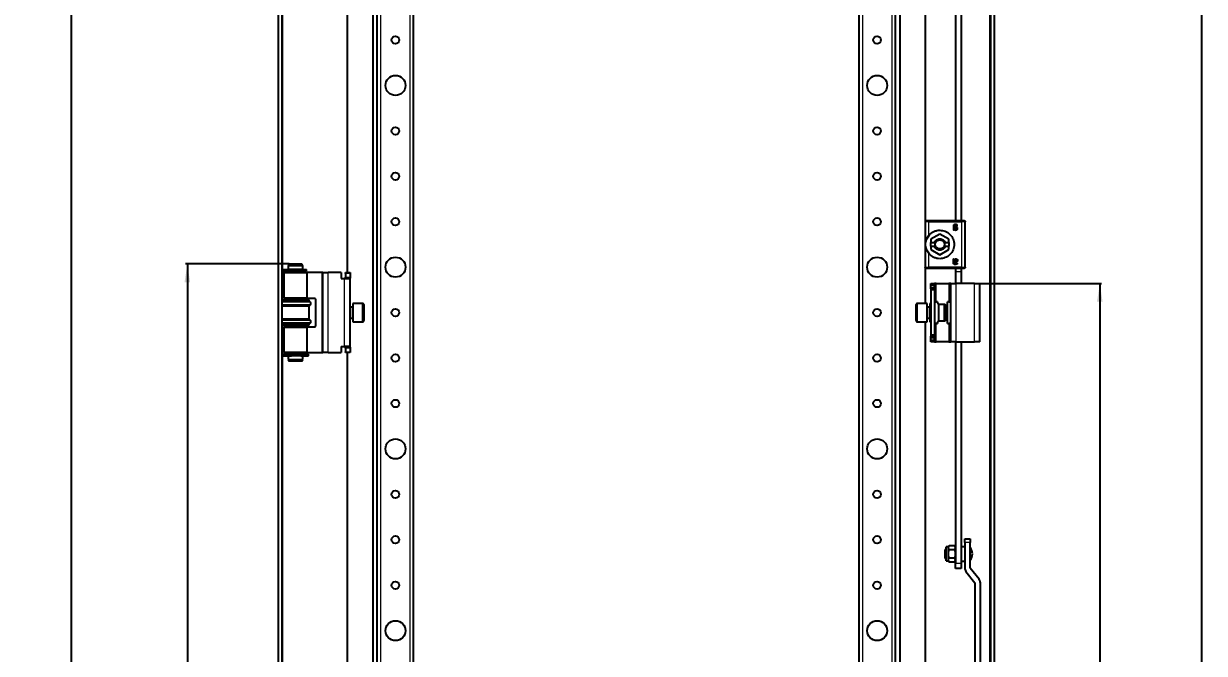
# Model space of a CAD drawing. Header units: millimetres. Extents: x -165 to 1228, y -811 to 1017.
# Drawn here: x 578 to 1228, y 177 to 523 of the extents above; entities that cross this region are included whole.
import ezdxf

# ---------------------------------------------------------------- set-up
doc = ezdxf.new("R2010")
doc.units = ezdxf.units.MM
doc.layers.add('FORMAT', color=7, linetype='Continuous')
doc.styles.add('SLDTEXTSTYLE0', font='TXT', dxfattribs={"width": 0.75})
doc.dimstyles.new('SLDDIMSTYLE0', dxfattribs={"dimtxt": 20, "dimasz": 10, "dimexe": 0, "dimexo": 0.0625, "dimgap": 5, "dimtad": 2, "dimdec": 1, "dimrnd": 1e-09, "dimzin": 12, "dimdsep": 46, "dimtxsty": 'SLDTEXTSTYLE0', "dimsah": 1, "dimcen": 0.09, "dimadec": 0, "dimazin": 3, "dimtfac": 1, "dimtofl": 0, "dimtmove": 0, "dimatfit": 3, "dimfxl": 0, "dimfrac": 2, "dimtolj": 1, "dimtzin": 12, "dimarcsym": 0})

# ---------------------------------------------------------------- blocks, each defined once
blk = doc.blocks.new('_D_5')
at = {"layer": 'FORMAT'}
for p, q in [((1104.07, 755.14), (1227.07, 755.14)), ((1226.07, 755.14), (1226.07, -576.86)), ((1104.07, -576.86), (1227.07, -576.86))]:
    blk.add_line(p, q, dxfattribs=at)
for points in [[(1226.07, 755.14), (1224.53, 745.14), (1227.6, 745.14)], [(1226.07, -576.86), (1227.6, -566.86), (1224.53, -566.86)]]:
    blk.add_solid(points, dxfattribs=at)
at = {"layer": 'FORMAT', "insert": (1200.28, 59.58), "char_height": 20, "attachment_point": 1, "rotation": 90, "style": 'SLDTEXTSTYLE0'}
blk.add_mtext('1332', dxfattribs=at)
blk = doc.blocks.new('_D_7')
at = {"layer": 'FORMAT'}
for p, q in [((724.13, 765.89), (603.06, 765.89)), ((604.06, 765.89), (604.06, -587.61)), ((724.13, -587.61), (603.06, -587.61))]:
    blk.add_line(p, q, dxfattribs=at)
for points in [[(604.06, 765.89), (602.52, 755.89), (605.59, 755.89)], [(604.06, -587.61), (605.59, -577.61), (602.52, -577.61)]]:
    blk.add_solid(points, dxfattribs=at)
at = {"layer": 'FORMAT', "insert": (578.27, 48.5), "char_height": 20, "attachment_point": 1, "rotation": 90, "style": 'SLDTEXTSTYLE0'}
blk.add_mtext('1353,5', dxfattribs=at)
blk = doc.blocks.new('_D_8')
at = {"layer": 'FORMAT'}
for p, q in [((1101.07, 380.14), (1171.07, 380.14)), ((1170.07, 380.14), (1170.07, -201.86)), ((1101.07, -201.86), (1171.07, -201.86))]:
    blk.add_line(p, q, dxfattribs=at)
for points in [[(1170.07, 380.14), (1168.53, 370.14), (1171.6, 370.14)], [(1170.07, -201.86), (1171.6, -191.86), (1168.53, -191.86)]]:
    blk.add_solid(points, dxfattribs=at)
at = {"layer": 'FORMAT', "insert": (1144.28, 66.97), "char_height": 20, "attachment_point": 1, "rotation": 90, "style": 'SLDTEXTSTYLE0'}
blk.add_mtext('582', dxfattribs=at)
blk = doc.blocks.new('_D_9')
at = {"layer": 'FORMAT'}
for p, q in [((724.13, 390.89), (667.06, 390.89)), ((668.06, 390.89), (668.06, -212.61)), ((724.13, -212.61), (667.06, -212.61))]:
    blk.add_line(p, q, dxfattribs=at)
for points in [[(668.06, 390.89), (666.52, 380.89), (669.59, 380.89)], [(668.06, -212.61), (669.59, -202.61), (666.52, -202.61)]]:
    blk.add_solid(points, dxfattribs=at)
at = {"layer": 'FORMAT', "insert": (642.27, 55.89), "char_height": 20, "attachment_point": 1, "rotation": 90, "style": 'SLDTEXTSTYLE0'}
blk.add_mtext('603,5', dxfattribs=at)

msp = doc.modelspace()

# ---------------------------------------------------------------- linework, layer by layer
at = {"color": 7, "linetype": 'Continuous', "lineweight": 25}
for p, q in [((718.06, 866.64), (718.06, -688.36)), ((720.06, 866.64), (720.06, -688.36)), ((1110.06, -688.36), (1110.06, 866.64)), ((1112.06, -688.36), (1112.06, 866.64)), ((770.06, 833.64), (770.06, -655.36)), ((1060.06, 833.64), (1060.06, -655.36)), ((772.56, -628.36), (772.56, 806.64)), ((792.56, -628.36), (792.56, 806.64)), ((1037.56, 806.64), (1037.56, -628.36)), ((1057.56, 806.64), (1057.56, -628.36)), ((1074.06, 734.14), (1074.06, 414.31)), ((1090.76, 723.14), (1090.76, 414.64)), ((1093.76, 723.14), (1093.76, 414.64)), ((756.06, 717.14), (756.06, 386.14)), ((1074.06, 414.14), (1074.06, 389.14)), ((1094.06, 414.64), (1076.06, 414.64)), ((1089.5, 411.6), (1089.5, 409.73)), ((1089.96, 409.73), (1089.96, 410.01)), ((1090.03, 411.35), (1090.03, 411.56)), ((1090.41, 411.35), (1090.03, 411.35)), ((1090.03, 410.99), (1090.46, 410.99)), ((1090.03, 410.41), (1090.03, 410.99)), ((1094.66, 414.64), (1094.41, 414.64)), ((1096.06, 389.14), (1096.06, 414.14)), ((1074.89, 404.77), (1076.4, 407.02)), ((1082.06, 407.36), (1077.11, 404.5)), ((1077.11, 404.5), (1077.11, 402.64)), ((1087.01, 404.5), (1082.06, 407.36)), ((1087.01, 402.64), (1087.01, 404.5)), ((1076.4, 396.26), (1074.89, 398.51)), ((1077.11, 400.64), (1077.11, 402.64)), ((1077.11, 402.64), (1079.07, 402.64)), ((1077.11, 400.64), (1077.11, 398.78)), ((1077.11, 400.64), (1079.07, 400.64)), ((1077.11, 398.78), (1082.06, 395.92)), ((1079.77, 402.64), (1079.07, 402.64)), ((1079.07, 400.64), (1079.77, 400.64)), ((1082.06, 395.92), (1087.01, 398.78)), ((1085.05, 402.64), (1084.35, 402.64)), ((1084.35, 400.64), (1085.05, 400.64)), ((1085.05, 402.64), (1087.01, 402.64)), ((1085.05, 400.64), (1087.01, 400.64)), ((1087.01, 402.64), (1087.01, 400.64)), ((1087.01, 398.78), (1087.01, 400.64)), ((724.14, 390.89), (723.56, 389.89)), ((723.56, 389.89), (723.56, 387.89)), ((731.56, 389.89), (723.56, 389.89)), ((724.14, 390.89), (730.98, 390.89)), ((731.56, 389.89), (730.98, 390.89)), ((731.56, 387.89), (731.56, 389.89)), ((1089.5, 391.68), (1089.5, 393.55)), ((1089.96, 393.55), (1089.96, 393.27)), ((1090.03, 392.29), (1090.03, 392.87)), ((1090.46, 392.29), (1090.03, 392.29)), ((1090.41, 391.93), (1090.03, 391.93)), ((1090.03, 391.93), (1090.03, 391.71)), ((720.41, 387.84), (720.41, 386.94)), ((720.41, 387.84), (733.3, 387.84)), ((720.41, 386.94), (733.3, 386.94)), ((721.11, 386.14), (721.11, 372.14)), ((721.11, 386.14), (734.01, 386.14)), ((728.32, 387.89), (723.56, 387.89)), ((723.56, 386.89), (723.56, 386.14)), ((728.32, 386.89), (723.56, 386.89)), ((724.06, 387.89), (724.06, 387.84)), ((724.06, 386.94), (724.06, 386.89)), ((731.56, 387.89), (728.32, 387.89)), ((731.56, 386.89), (728.32, 386.89)), ((731.06, 387.84), (731.06, 387.89)), ((731.06, 386.89), (731.06, 386.94)), ((731.56, 386.14), (731.56, 386.89)), ((733.3, 387.84), (733.39, 387.84)), ((733.3, 386.94), (733.39, 386.94)), ((733.39, 386.94), (733.39, 387.84)), ((733.39, 387.84), (733.6, 387.84)), ((733.39, 386.94), (733.6, 386.94)), ((733.6, 386.94), (733.6, 387.84)), ((734.01, 372.14), (734.01, 386.14)), ((742.11, 386.14), (734.01, 386.14)), ((742.61, 386.14), (742.11, 386.14)), ((742.61, 386.14), (745.61, 386.14)), ((742.61, 342.14), (742.61, 386.14)), ((752.61, 386.14), (745.61, 386.14)), ((752.61, 386.14), (752.61, 382.84)), ((755.11, 386.14), (757.61, 386.14)), ((755.11, 385.64), (755.11, 386.14)), ((755.11, 385.64), (755.11, 383.64)), ((755.11, 383.14), (755.11, 383.64)), ((757.61, 386.14), (757.61, 385.64)), ((757.61, 385.64), (757.61, 383.64)), ((757.61, 383.64), (757.61, 383.14)), ((1074.06, 388.96), (1074.06, 369.14)), ((1076.06, 388.64), (1094.06, 388.64)), ((1090.76, 388.71), (1090.76, 386.84)), ((1090.76, 386.84), (1090.76, 380.14)), ((1093.76, 388.71), (1093.76, 386.84)), ((1093.76, 386.84), (1093.76, 380.14)), ((1094.41, 388.64), (1094.66, 388.64)), ((752.61, 382.84), (754.61, 382.84)), ((754.61, 382.84), (757.61, 382.84)), ((757.61, 383.14), (755.11, 383.14)), ((755.11, 383.14), (755.11, 382.84)), ((757.61, 382.84), (757.61, 383.14)), ((757.61, 345.44), (757.61, 382.84)), ((1077.06, 380.14), (1079.06, 380.14)), ((1077.06, 379.14), (1077.06, 380.14)), ((1077.06, 378.14), (1077.06, 379.14)), ((1077.06, 377.14), (1077.06, 378.14)), ((1079.06, 377.14), (1077.06, 377.14)), ((1077.06, 377.14), (1077.06, 376.64)), ((1079.06, 380.14), (1079.06, 379.14)), ((1080.06, 380.14), (1079.06, 380.14)), ((1079.06, 378.14), (1079.06, 379.14)), ((1079.06, 378.14), (1079.06, 377.14)), ((1079.06, 377.14), (1079.06, 376.64)), ((1080.06, 380.14), (1087.06, 380.14)), ((1088.06, 380.14), (1087.06, 380.14)), ((1088.06, 380.14), (1091.06, 380.14)), ((1088.06, 348.14), (1088.06, 380.14)), ((1101.06, 380.14), (1091.06, 380.14)), ((1101.06, 380.14), (1104.06, 380.14)), ((1104.06, 348.14), (1104.06, 380.14)), ((720.06, 371.14), (735.06, 371.14)), ((735.06, 370.54), (720.06, 370.54)), ((734.01, 372.14), (721.11, 372.14)), ((723.56, 372.14), (723.56, 371.14)), ((731.56, 371.14), (731.56, 372.14)), ((734.01, 372.14), (738.11, 372.14)), ((735.06, 370.54), (735.06, 371.14)), ((735.76, 369.85), (735.06, 370.54)), ((738.61, 371.64), (738.61, 356.64)), ((1079.06, 376.64), (1077.06, 376.64)), ((1077.06, 376.64), (1077.06, 351.64)), ((1079.06, 376.64), (1079.06, 351.64)), ((735.06, 367.74), (720.06, 367.74)), ((735.06, 367.74), (735.76, 368.43)), ((735.06, 360.54), (735.06, 367.74)), ((758.86, 367.14), (757.61, 367.14)), ((764.51, 369.14), (759.11, 369.14)), ((759.11, 369.14), (759.11, 359.14)), ((765.11, 368.54), (765.11, 359.74)), ((1069.06, 361.89), (1069.06, 368.54)), ((1075.06, 369.14), (1069.66, 369.14)), ((1075.06, 361.58), (1075.06, 369.14)), ((1076.56, 367.14), (1075.31, 367.14)), ((1077.06, 369.14), (1076.56, 369.14)), ((1076.56, 369.14), (1076.56, 367.93)), ((1076.56, 367.93), (1076.56, 359.14)), ((1079.06, 370.14), (1080.06, 370.14)), ((1080.76, 370.14), (1080.06, 370.14)), ((1080.76, 370.14), (1080.76, 369.69)), ((1084.69, 368.64), (1081.56, 368.64)), ((1081.56, 359.64), (1081.56, 368.64)), ((1085.56, 368.14), (1084.69, 368.64)), ((1084.69, 359.64), (1084.69, 368.64)), ((1085.56, 360.14), (1085.56, 368.14)), ((1086.36, 358.14), (1086.36, 370.14)), ((1087.06, 370.14), (1086.36, 370.14)), ((1087.06, 370.14), (1088.06, 370.14)), ((735.06, 360.54), (720.06, 360.54)), ((735.06, 357.74), (720.06, 357.74)), ((735.76, 359.85), (735.06, 360.54)), ((735.06, 357.74), (735.76, 358.43)), ((735.06, 357.14), (735.06, 357.74)), ((757.61, 361.14), (758.86, 361.14)), ((759.11, 359.14), (764.51, 359.14)), ((1069.06, 359.74), (1069.06, 361.89)), ((1069.66, 359.14), (1075.06, 359.14)), ((1074.06, 359.14), (1074.06, -180.86)), ((1075.06, 359.14), (1075.06, 361.58)), ((1075.31, 361.14), (1076.56, 361.14)), ((1076.56, 359.14), (1077.06, 359.14)), ((1080.06, 358.14), (1079.06, 358.14)), ((1080.06, 358.14), (1080.76, 358.14)), ((1080.76, 358.59), (1080.76, 358.14)), ((1081.56, 359.64), (1084.69, 359.64)), ((1084.69, 359.64), (1085.56, 360.14)), ((1086.36, 358.14), (1087.06, 358.14)), ((1088.06, 358.14), (1087.06, 358.14)), ((720.06, 357.14), (735.06, 357.14)), ((721.11, 356.14), (721.11, 342.14)), ((721.11, 356.14), (734.01, 356.14)), ((723.56, 357.14), (723.56, 356.14)), ((731.56, 356.14), (731.56, 357.14)), ((734.01, 342.14), (734.01, 356.14)), ((738.11, 356.14), (734.01, 356.14)), ((1079.06, 351.64), (1077.06, 351.64)), ((1077.06, 351.64), (1077.06, 351.14)), ((1077.06, 350.14), (1077.06, 351.14)), ((1077.06, 351.14), (1079.06, 351.14)), ((1079.06, 351.64), (1079.06, 351.14)), ((1079.06, 351.14), (1079.06, 350.14)), ((752.61, 345.44), (754.61, 345.44)), ((752.61, 345.44), (752.61, 342.14)), ((757.61, 345.44), (754.61, 345.44)), ((755.11, 345.44), (755.11, 345.14)), ((755.11, 345.14), (757.61, 345.14)), ((755.11, 344.64), (755.11, 345.14)), ((755.11, 344.64), (755.11, 342.64)), ((757.61, 345.14), (757.61, 345.44)), ((757.61, 345.14), (757.61, 344.64)), ((757.61, 344.64), (757.61, 342.64)), ((1077.06, 349.14), (1077.06, 350.14)), ((1077.06, 348.14), (1077.06, 349.14)), ((1079.06, 348.14), (1077.06, 348.14)), ((1079.06, 349.14), (1079.06, 350.14)), ((1079.06, 349.14), (1079.06, 348.14)), ((1079.06, 348.14), (1080.06, 348.14)), ((1087.06, 348.14), (1080.06, 348.14)), ((1087.06, 348.14), (1088.06, 348.14)), ((1091.06, 348.14), (1088.06, 348.14)), ((1090.76, 348.14), (1090.76, 226.34)), ((1091.06, 348.14), (1101.06, 348.14)), ((1093.76, 348.14), (1093.76, 226.34)), ((1104.06, 348.14), (1101.06, 348.14)), ((720.41, 341.34), (720.41, 340.44)), ((720.41, 341.34), (724.41, 341.34)), ((720.41, 340.44), (724.41, 340.44)), ((734.01, 342.14), (721.11, 342.14)), ((723.56, 342.14), (723.56, 341.39)), ((728.32, 341.39), (723.56, 341.39)), ((723.56, 340.39), (723.56, 338.39)), ((728.32, 340.39), (723.56, 340.39)), ((723.56, 338.39), (724.14, 337.39)), ((723.56, 338.39), (728.32, 338.39)), ((724.06, 341.39), (724.06, 341.34)), ((724.06, 340.44), (724.06, 340.39)), ((724.41, 341.34), (725.05, 341.34)), ((724.41, 340.44), (725.05, 340.44)), ((725.05, 341.34), (725.39, 341.34)), ((725.05, 340.44), (725.39, 340.44)), ((725.39, 340.44), (725.39, 341.34)), ((725.39, 341.34), (725.39, 341.34)), ((725.39, 340.44), (725.39, 340.44)), ((731.56, 341.39), (728.32, 341.39)), ((731.56, 340.39), (728.32, 340.39)), ((728.32, 338.39), (731.56, 338.39)), ((730.49, 341.34), (730.49, 340.44)), ((730.49, 341.34), (730.51, 341.34)), ((730.49, 340.44), (730.51, 340.44)), ((730.51, 341.34), (731.8, 341.34)), ((730.51, 340.44), (731.8, 340.44)), ((730.98, 337.39), (731.56, 338.39)), ((731.06, 341.34), (731.06, 341.39)), ((731.06, 340.39), (731.06, 340.44)), ((731.56, 341.39), (731.56, 342.14)), ((731.56, 338.39), (731.56, 340.39)), ((731.8, 341.34), (732.53, 341.34)), ((731.8, 340.44), (732.53, 340.44)), ((732.53, 341.34), (734.71, 341.34)), ((732.53, 340.44), (734.71, 340.44)), ((734.01, 342.14), (742.11, 342.14)), ((734.71, 340.44), (734.71, 341.34)), ((742.11, 342.14), (742.61, 342.14)), ((745.61, 342.14), (742.61, 342.14)), ((745.61, 342.14), (752.61, 342.14)), ((755.11, 342.14), (755.11, 342.64)), ((757.61, 342.14), (755.11, 342.14)), ((756.06, 342.14), (756.06, -163.86)), ((757.61, 342.64), (757.61, 342.14)), ((728.21, 337.39), (724.14, 337.39)), ((730.98, 337.39), (728.21, 337.39)), ((1085.56, 234.29), (1085.06, 233.79)), ((1086.76, 235.19), (1085.56, 235.19)), ((1085.56, 231.34), (1085.56, 235.19)), ((1087.11, 235.79), (1086.76, 235.19)), ((1086.76, 231.34), (1086.76, 235.19)), ((1090.21, 235.79), (1087.11, 235.79)), ((1090.56, 235.19), (1090.21, 235.79)), ((1090.56, 235.19), (1090.56, 227.49)), ((1090.76, 234.29), (1090.56, 234.29)), ((1095.76, 235.34), (1093.76, 235.34)), ((1095.76, 237.64), (1095.76, 239.64)), ((1095.76, 239.64), (1098.76, 239.64)), ((1095.76, 237.64), (1095.76, 223.71)), ((1098.76, 239.64), (1098.76, 237.64)), ((1098.76, 223.71), (1098.76, 237.64)), ((1085.06, 228.89), (1085.06, 233.79)), ((1085.06, 228.89), (1085.56, 228.39)), ((1085.56, 227.49), (1085.56, 231.34)), ((1085.56, 227.49), (1086.76, 227.49)), ((1086.76, 227.49), (1086.76, 231.34)), ((1086.76, 227.49), (1087.11, 226.89)), ((1090.21, 233.56), (1087.11, 233.56)), ((1090.21, 229.11), (1087.11, 229.11)), ((1090.21, 226.89), (1090.56, 227.49)), ((1090.56, 228.39), (1090.76, 228.39)), ((1090.21, 226.89), (1087.11, 226.89)), ((1090.76, 223.34), (1090.76, 226.34)), ((1093.76, 223.34), (1090.76, 223.34)), ((1093.76, 227.34), (1095.76, 227.34)), ((1093.76, 226.34), (1093.76, 223.34)), ((1096.45, 221.73), (1101.32, 215.55)), ((1103.67, 217.41), (1098.8, 223.59)), ((1101.36, 215.43), (1101.36, 168.14)), ((1104.36, 168.14), (1104.36, 215.43))]:
    msp.add_line(p, q, dxfattribs=at)
at = {"color": 8, "linetype": 'Continuous', "lineweight": 18}
for p, q in [((1109.46, 864.04), (1109.46, -685.76)), ((774.56, -628.36), (774.56, 806.64)), ((790.56, -628.36), (790.56, 806.64)), ((1039.56, 806.64), (1039.56, -628.36)), ((1055.56, 806.64), (1055.56, -628.36)), ((720.66, 387.84), (720.66, 715.44)), ((1076.06, 406.7), (1076.06, 414.14)), ((1076.06, 414.14), (1094.06, 414.14)), ((1094.06, 414.14), (1094.06, 389.14)), ((1076.06, 389.14), (1076.06, 396.58)), ((1082.06, 399.14), (1082.06, 398.49)), ((720.66, 371.14), (720.66, 386.94)), ((733.3, 387.84), (733.3, 386.94)), ((742.11, 386.14), (742.11, 342.14)), ((745.61, 342.14), (745.61, 386.14)), ((757.61, 385.64), (755.11, 385.64)), ((755.11, 383.64), (757.61, 383.64)), ((1094.06, 389.14), (1076.06, 389.14)), ((1090.76, 386.84), (1093.76, 386.84)), ((754.61, 345.44), (754.61, 382.84)), ((1079.06, 379.14), (1077.06, 379.14)), ((1077.06, 378.14), (1079.06, 378.14)), ((1080.06, 370.14), (1080.06, 380.14)), ((1087.06, 380.14), (1087.06, 370.14)), ((1091.06, 348.14), (1091.06, 380.14)), ((1101.06, 348.14), (1101.06, 380.14)), ((735.76, 369.85), (720.06, 369.85)), ((735.76, 368.43), (720.06, 368.43)), ((758.86, 366.73), (758.86, 367.14)), ((758.86, 361.14), (758.86, 366.73)), ((764.51, 359.14), (764.51, 369.14)), ((1069.66, 369.14), (1069.66, 361.58)), ((1075.31, 367.14), (1075.31, 361.14)), ((735.76, 359.85), (720.06, 359.85)), ((735.76, 358.43), (720.06, 358.43)), ((1069.66, 361.58), (1069.66, 359.14)), ((1080.06, 348.14), (1080.06, 358.14)), ((1087.06, 358.14), (1087.06, 348.14)), ((720.66, 341.34), (720.66, 357.14)), ((757.61, 344.64), (755.11, 344.64)), ((1079.06, 350.14), (1077.06, 350.14)), ((1077.06, 349.14), (1079.06, 349.14)), ((720.66, -162.16), (720.66, 340.44)), ((724.41, 341.34), (724.41, 340.44)), ((725.05, 341.34), (725.05, 340.44)), ((725.39, 341.34), (725.39, 340.44)), ((730.51, 341.34), (730.51, 340.44)), ((731.8, 341.34), (731.8, 340.44)), ((732.53, 341.34), (732.53, 340.44)), ((755.11, 342.64), (757.61, 342.64)), ((1098.76, 237.64), (1095.76, 237.64)), ((1090.76, 226.34), (1093.76, 226.34))]:
    msp.add_line(p, q, dxfattribs=at)
at = {"color": 7, "linetype": 'Continuous', "lineweight": 25}
for centre, radius in [((782.56, 514.14), 2.1), ((1047.56, 514.14), 2.1), ((782.56, 489.14), 5.5), ((1047.56, 489.14), 5.5), ((782.56, 464.14), 2.1), ((1047.56, 464.14), 2.1), ((782.56, 439.14), 2.1), ((1047.56, 439.14), 2.1), ((782.56, 414.14), 2.1), ((1047.56, 414.14), 2.1), ((782.56, 389.14), 5.5), ((1047.56, 389.14), 5.5), ((782.56, 364.14), 2.1), ((1047.56, 364.14), 2.1), ((782.56, 339.14), 2.1), ((1047.56, 339.14), 2.1), ((782.56, 314.14), 2.1), ((1047.56, 314.14), 2.1), ((782.56, 289.14), 5.5), ((1047.56, 289.14), 5.5), ((782.56, 264.14), 2.1), ((1047.56, 264.14), 2.1), ((782.56, 239.14), 2.1), ((1047.56, 239.14), 2.1), ((782.56, 214.14), 2.1), ((1047.56, 214.14), 2.1), ((782.56, 189.14), 5.5), ((1047.56, 189.14), 5.5)]:
    msp.add_circle(centre, radius, dxfattribs=at)
for centre, radius, start, end in [((738.11, 371.64), 0.5, 0, 90), ((735.06, 369.14), 1, 314.427, 45.573), ((758.86, 367.39), 0.25, 270, 0), ((764.51, 368.54), 0.6, 0, 90), ((1069.66, 368.54), 0.6, 90, 180), ((1075.31, 367.39), 0.25, 180, 270), ((735.06, 359.14), 1, 314.427, 45.573), ((758.86, 360.89), 0.25, 0, 90), ((764.51, 359.74), 0.6, 270, 360), ((1069.66, 359.74), 0.6, 180, 270), ((1075.31, 360.89), 0.25, 90, 180), ((738.11, 356.64), 0.5, 270, 0), ((1092.12, 230.38), 8, 6.88194, 33.87093), ((1092.12, 232.3), 8, 326.12907, 353.11806), ((1098.96, 223.71), 3.2, 180, 218.26399), ((1098.96, 223.71), 0.2, 180, 218.26399), ((1101.16, 215.43), 0.2, 0, 38.26399), ((1101.16, 215.43), 3.2, 0, 38.26399)]:
    msp.add_arc(centre, radius, start, end, dxfattribs=at)
for points in [[(1074.56, 414.64), (1074.5, 414.63), (1074.36, 414.62), (1074.2, 414.5), (1074.08, 414.34), (1074.07, 414.21), (1074.06, 414.14)], [(1076.06, 414.64), (1075.86, 414.64), (1075.47, 414.64), (1074.98, 414.64), (1074.63, 414.64), (1074.58, 414.64), (1074.56, 414.64)], [(1076.06, 406.7), (1076.46, 407.11), (1077.24, 407.94), (1078.73, 408.81), (1080.35, 409.38), (1081.49, 409.45), (1082.06, 409.49)], [(1082.06, 409.49), (1083.09, 409.37), (1085.14, 409.14), (1087.76, 407.32), (1089.5, 404.73), (1090.12, 401.64), (1089.5, 398.55), (1087.76, 395.96), (1085.14, 394.14), (1083.09, 393.91), (1082.06, 393.79)], [(1095.56, 414.64), (1095.54, 414.64), (1095.49, 414.64), (1095.15, 414.64), (1094.65, 414.64), (1094.26, 414.64), (1094.06, 414.64)], [(1095.56, 414.64), (1095.63, 414.63), (1095.76, 414.62), (1095.92, 414.5), (1096.04, 414.34), (1096.05, 414.21), (1096.06, 414.14)], [(1079.07, 402.64), (1079.21, 402.94), (1079.47, 403.54), (1080.19, 404.24), (1081.08, 404.69), (1082.06, 404.84), (1083.04, 404.69), (1083.93, 404.24), (1084.65, 403.54), (1084.92, 402.94), (1085.05, 402.64)], [(1079.77, 402.64), (1079.88, 402.85), (1080.12, 403.28), (1080.67, 403.76), (1081.34, 404.08), (1081.82, 404.12), (1082.06, 404.14)], [(1082.06, 404.14), (1082.3, 404.12), (1082.79, 404.08), (1083.45, 403.76), (1084.01, 403.28), (1084.24, 402.85), (1084.35, 402.64)], [(1082.06, 393.79), (1081.49, 393.83), (1080.35, 393.9), (1078.73, 394.47), (1077.24, 395.34), (1076.46, 396.17), (1076.06, 396.58)], [(1082.06, 398.49), (1081.73, 398.52), (1081.08, 398.58), (1080.19, 399.05), (1079.47, 399.74), (1079.21, 400.34), (1079.07, 400.64)], [(1079.77, 400.64), (1079.71, 400.8), (1079.59, 401.12), (1079.55, 401.64), (1079.59, 402.16), (1079.71, 402.48), (1079.77, 402.64)], [(1082.06, 399.14), (1081.82, 399.16), (1081.34, 399.2), (1080.67, 399.52), (1080.12, 400), (1079.88, 400.43), (1079.77, 400.64)], [(1085.05, 400.64), (1084.92, 400.34), (1084.65, 399.74), (1083.93, 399.05), (1083.04, 398.58), (1082.39, 398.52), (1082.06, 398.49)], [(1084.35, 400.64), (1084.24, 400.43), (1084.01, 400), (1083.45, 399.52), (1082.79, 399.2), (1082.3, 399.16), (1082.06, 399.14)], [(1084.35, 402.64), (1084.41, 402.48), (1084.53, 402.16), (1084.58, 401.64), (1084.53, 401.12), (1084.41, 400.8), (1084.35, 400.64)], [(1074.56, 388.64), (1074.5, 388.65), (1074.36, 388.66), (1074.2, 388.78), (1074.08, 388.94), (1074.07, 389.07), (1074.06, 389.14)], [(1074.56, 388.64), (1074.58, 388.64), (1074.63, 388.64), (1074.98, 388.64), (1075.47, 388.64), (1075.86, 388.64), (1076.06, 388.64)], [(1094.06, 388.64), (1094.26, 388.64), (1094.65, 388.64), (1095.15, 388.64), (1095.49, 388.64), (1095.54, 388.64), (1095.56, 388.64)], [(1096.06, 389.14), (1096.05, 389.07), (1096.04, 388.94), (1095.92, 388.78), (1095.76, 388.66), (1095.63, 388.65), (1095.56, 388.64)]]:
    msp.add_open_spline(points, degree=3, dxfattribs=at)
at = {"color": 8, "linetype": 'Continuous', "lineweight": 18}
for points in [[(1076.06, 414.14), (1075.8, 414.14), (1075.27, 414.14), (1074.61, 414.14), (1074.15, 414.14), (1074.09, 414.14), (1074.06, 414.14)], [(1076.06, 414.64), (1076.06, 414.63), (1076.06, 414.62), (1076.06, 414.5), (1076.06, 414.34), (1076.06, 414.21), (1076.06, 414.14)], [(1094.06, 414.14), (1094.06, 414.21), (1094.06, 414.34), (1094.06, 414.5), (1094.06, 414.62), (1094.06, 414.63), (1094.06, 414.64)], [(1096.06, 414.14), (1096.03, 414.14), (1095.97, 414.14), (1095.51, 414.14), (1094.85, 414.14), (1094.32, 414.14), (1094.06, 414.14)], [(1074.06, 389.14), (1074.09, 389.14), (1074.15, 389.14), (1074.61, 389.14), (1075.27, 389.14), (1075.8, 389.14), (1076.06, 389.14)], [(1076.06, 389.14), (1076.06, 389.07), (1076.06, 388.94), (1076.06, 388.78), (1076.06, 388.66), (1076.06, 388.65), (1076.06, 388.64)], [(1094.06, 388.64), (1094.06, 388.65), (1094.06, 388.66), (1094.06, 388.78), (1094.06, 388.94), (1094.06, 389.07), (1094.06, 389.14)], [(1094.06, 389.14), (1094.32, 389.14), (1094.85, 389.14), (1095.51, 389.14), (1095.97, 389.14), (1096.03, 389.14), (1096.06, 389.14)]]:
    msp.add_open_spline(points, degree=3, dxfattribs=at)
at = {"color": 7, "linetype": 'Continuous', "lineweight": 25}
for points, knots in [([(1090.61, 412.64), (1090.47, 412.63), (1090.24, 412.62), (1089.96, 412.53), (1089.78, 412.41), (1089.63, 412.24), (1089.52, 411.97), (1089.51, 411.74), (1089.5, 411.6)], [0, 0, 0, 0, 0.2500888, 0.3824952, 0.5002586, 0.6221632, 0.7501335, 1, 1, 1, 1]), ([(1089.5, 409.73), (1089.5, 409.72), (1089.5, 409.7), (1089.52, 409.68), (1089.54, 409.66), (1089.62, 409.64), (1089.69, 409.64), (1089.73, 409.64)], [0, 0, 0, 0, 0.124881, 0.183376, 0.250934, 0.500336, 1, 1, 1, 1]), ([(1089.73, 409.64), (1089.78, 409.64), (1089.84, 409.64), (1089.92, 409.66), (1089.95, 409.68), (1089.96, 409.7), (1089.96, 409.72), (1089.96, 409.73)], [0, 0, 0, 0, 0.499718, 0.749437, 0.810587, 0.875078, 1, 1, 1, 1]), ([(1089.96, 410.01), (1090.08, 409.9), (1090.27, 409.73), (1090.55, 409.62), (1090.71, 409.59), (1090.79, 409.58), (1090.84, 409.58)], [0, 0, 0, 0, 0.499113, 0.749325, 0.874665, 1, 1, 1, 1]), ([(1090.03, 411.56), (1090.04, 411.65), (1090.04, 411.79), (1090.1, 411.96), (1090.17, 412.07), (1090.28, 412.15), (1090.4, 412.2), (1090.54, 412.23), (1090.63, 412.23), (1090.67, 412.23)], [0, 0, 0, 0, 0.250023, 0.382539, 0.499802, 0.620838, 0.749652, 0.874777, 1, 1, 1, 1]), ([(1090.75, 409.99), (1090.68, 410), (1090.54, 410.01), (1090.28, 410.15), (1090.13, 410.3), (1090.03, 410.41)], [0, 0, 0, 0, 0.249939, 0.499864, 1, 1, 1, 1]), ([(1091.8, 410.42), (1091.79, 410.5), (1091.78, 410.66), (1091.69, 410.88), (1091.53, 411.05), (1091.27, 411.22), (1090.88, 411.33), (1090.57, 411.34), (1090.41, 411.35)], [0, 0, 0, 0, 0.125049, 0.249886, 0.370856, 0.49982, 0.749609, 1, 1, 1, 1]), ([(1090.46, 410.99), (1090.56, 410.99), (1090.74, 410.98), (1090.97, 410.92), (1091.11, 410.83), (1091.21, 410.73), (1091.26, 410.6), (1091.26, 410.51), (1091.27, 410.46)], [0, 0, 0, 0, 0.279652, 0.500248, 0.629485, 0.750186, 0.875763, 1, 1, 1, 1]), ([(1091.68, 412.14), (1091.68, 412.2), (1091.68, 412.28), (1091.61, 412.37), (1091.48, 412.46), (1091.15, 412.59), (1090.83, 412.62), (1090.61, 412.64)], [0, 0, 0, 0, 0.124693, 0.187182, 0.249773, 0.500039, 1, 1, 1, 1]), ([(1090.67, 412.23), (1090.83, 412.21), (1091.07, 412.18), (1091.33, 412.06), (1091.45, 411.99), (1091.52, 411.95), (1091.56, 411.94), (1091.58, 411.93)], [0, 0, 0, 0, 0.4986996, 0.7495075, 0.8749492, 0.9467834, 1, 1, 1, 1]), ([(1091.27, 410.46), (1091.26, 410.4), (1091.25, 410.3), (1091.19, 410.18), (1091.12, 410.11), (1091.04, 410.05), (1090.95, 410.02), (1090.85, 410), (1090.79, 409.99), (1090.75, 409.99)], [0, 0, 0, 0, 0.249168, 0.373635, 0.49939, 0.619394, 0.749656, 0.87477, 1, 1, 1, 1]), ([(1090.84, 409.58), (1090.96, 409.59), (1091.14, 409.6), (1091.37, 409.69), (1091.52, 409.78), (1091.64, 409.91), (1091.77, 410.12), (1091.79, 410.3), (1091.8, 410.42)], [0, 0, 0, 0, 0.25007, 0.379181, 0.500499, 0.62417, 0.750842, 1, 1, 1, 1]), ([(1091.58, 411.93), (1091.59, 411.94), (1091.6, 411.94), (1091.62, 411.95), (1091.64, 411.96), (1091.65, 411.98), (1091.67, 412.02), (1091.68, 412.07), (1091.68, 412.11), (1091.68, 412.13), (1091.68, 412.14)], [0, 0, 0, 0, 0.128825, 0.180169, 0.243397, 0.36986, 0.499864, 0.749649, 0.843476, 1, 1, 1, 1]), ([(1076.06, 396.58), (1075.77, 396.96), (1075.2, 397.71), (1074.65, 398.96), (1074.3, 400.24), (1074.17, 401.64), (1074.3, 403.04), (1074.65, 404.32), (1075.21, 405.57), (1075.78, 406.32), (1076.06, 406.7)], [0, 0, 0, 0, 0.125762, 0.25037, 0.375307, 0.500139, 0.62481, 0.749763, 0.874888, 1, 1, 1, 1]), ([(1089.5, 393.55), (1089.5, 393.56), (1089.5, 393.58), (1089.52, 393.6), (1089.54, 393.62), (1089.62, 393.64), (1089.69, 393.64), (1089.73, 393.64)], [0, 0, 0, 0, 0.124884, 0.186377, 0.250914, 0.500322, 1, 1, 1, 1]), ([(1090.61, 390.64), (1090.54, 390.64), (1090.39, 390.64), (1090.17, 390.68), (1089.96, 390.75), (1089.78, 390.87), (1089.63, 391.04), (1089.52, 391.31), (1089.51, 391.53), (1089.5, 391.68)], [0, 0, 0, 0, 0.125255, 0.250437, 0.383066, 0.500493, 0.622629, 0.75025, 1, 1, 1, 1]), ([(1089.73, 393.64), (1089.78, 393.64), (1089.84, 393.64), (1089.9, 393.62), (1089.93, 393.61), (1089.95, 393.6), (1089.96, 393.58), (1089.96, 393.56), (1089.96, 393.55)], [0, 0, 0, 0, 0.499162, 0.644242, 0.749698, 0.813605, 0.875217, 1, 1, 1, 1]), ([(1089.96, 393.27), (1090.08, 393.38), (1090.27, 393.55), (1090.59, 393.68), (1090.75, 393.69), (1090.84, 393.7)], [0, 0, 0, 0, 0.499364, 0.749701, 1, 1, 1, 1]), ([(1090.03, 392.87), (1090.13, 392.98), (1090.28, 393.14), (1090.51, 393.25), (1090.65, 393.28), (1090.72, 393.29), (1090.75, 393.29)], [0, 0, 0, 0, 0.4997651, 0.7495043, 0.8747708, 1, 1, 1, 1]), ([(1090.03, 391.71), (1090.03, 391.67), (1090.03, 391.58), (1090.06, 391.45), (1090.1, 391.32), (1090.17, 391.21), (1090.28, 391.13), (1090.45, 391.06), (1090.58, 391.06), (1090.67, 391.05)], [0, 0, 0, 0, 0.125295, 0.250514, 0.383518, 0.50035, 0.621938, 0.750243, 1, 1, 1, 1]), ([(1091.8, 392.85), (1091.8, 392.82), (1091.79, 392.74), (1091.76, 392.58), (1091.69, 392.4), (1091.53, 392.22), (1091.26, 392.06), (1090.88, 391.95), (1090.57, 391.94), (1090.41, 391.93)], [0, 0, 0, 0, 0.0626366, 0.1252782, 0.2500723, 0.3748405, 0.4999941, 0.7496958, 1, 1, 1, 1]), ([(1091.27, 392.82), (1091.26, 392.77), (1091.26, 392.68), (1091.21, 392.55), (1091.11, 392.45), (1090.97, 392.36), (1090.74, 392.3), (1090.56, 392.29), (1090.46, 392.29)], [0, 0, 0, 0, 0.124446, 0.249795, 0.37, 0.499734, 0.719932, 1, 1, 1, 1]), ([(1091.68, 391.14), (1091.68, 391.11), (1091.68, 391.06), (1091.66, 390.97), (1091.61, 390.91), (1091.48, 390.82), (1091.15, 390.69), (1090.83, 390.66), (1090.61, 390.64)], [0, 0, 0, 0, 0.062686, 0.125173, 0.187628, 0.250185, 0.500314, 1, 1, 1, 1]), ([(1090.67, 391.05), (1090.83, 391.07), (1091.14, 391.09), (1091.4, 391.3), (1091.56, 391.34), (1091.58, 391.35)], [0, 0, 0, 0, 0.498852, 0.946609, 1, 1, 1, 1]), ([(1090.75, 393.29), (1090.82, 393.28), (1090.92, 393.28), (1091.04, 393.23), (1091.12, 393.17), (1091.19, 393.1), (1091.24, 393.01), (1091.26, 392.91), (1091.27, 392.85), (1091.27, 392.82)], [0, 0, 0, 0, 0.2496231, 0.3771401, 0.499734, 0.6227303, 0.7498125, 0.8748762, 1, 1, 1, 1]), ([(1090.84, 393.7), (1090.96, 393.69), (1091.14, 393.68), (1091.37, 393.59), (1091.52, 393.5), (1091.64, 393.37), (1091.77, 393.16), (1091.79, 392.98), (1091.8, 392.85)], [0, 0, 0, 0, 0.25007, 0.379559, 0.500499, 0.624556, 0.750843, 1, 1, 1, 1]), ([(1091.58, 391.35), (1091.59, 391.34), (1091.6, 391.34), (1091.62, 391.33), (1091.64, 391.32), (1091.65, 391.3), (1091.68, 391.23), (1091.68, 391.18), (1091.68, 391.14)], [0, 0, 0, 0, 0.13107, 0.182437, 0.243796, 0.371388, 0.500442, 1, 1, 1, 1]), ([(1081.56, 368.64), (1081.39, 368.79), (1081.04, 369.1), (1080.84, 369.67), (1080.48, 369.97), (1080.14, 370.1), (1079.78, 370.07), (1079.44, 369.88), (1079.18, 369.52), (1079.1, 369.22), (1079.06, 369.07)], [0, 0, 0, 0, 0.1856756, 0.3710252, 0.4669372, 0.5621716, 0.6563466, 0.7515528, 0.8738418, 1, 1, 1, 1]), ([(1079.06, 359.21), (1079.1, 359.06), (1079.18, 358.76), (1079.44, 358.4), (1079.78, 358.21), (1080.14, 358.18), (1080.48, 358.31), (1080.84, 358.61), (1081.04, 359.18), (1081.39, 359.49), (1081.56, 359.64)], [0, 0, 0, 0, 0.126158, 0.248447, 0.343653, 0.437828, 0.533063, 0.628975, 0.814324, 1, 1, 1, 1]), ([(1087.11, 233.56), (1086.93, 233.96), (1086.59, 234.71), (1086.94, 235.45), (1087.11, 235.79)], [0, 0, 0, 0, 0.534707, 1, 1, 1, 1]), ([(1090.21, 235.79), (1090.39, 235.39), (1090.73, 234.65), (1090.38, 233.91), (1090.21, 233.56)], [0, 0, 0, 0, 0.534707, 1, 1, 1, 1]), ([(1087.11, 226.89), (1086.93, 227.29), (1086.59, 228.03), (1086.94, 228.77), (1087.11, 229.11)], [0, 0, 0, 0, 0.534707, 1, 1, 1, 1]), ([(1087.11, 229.11), (1086.93, 229.87), (1086.59, 231.35), (1086.94, 232.84), (1087.11, 233.56)], [0, 0, 0, 0, 0.508481, 1, 1, 1, 1]), ([(1090.21, 233.56), (1090.39, 232.81), (1090.73, 231.33), (1090.38, 229.84), (1090.21, 229.11)], [0, 0, 0, 0, 0.508481, 1, 1, 1, 1]), ([(1090.21, 229.11), (1090.39, 228.72), (1090.73, 227.97), (1090.38, 227.23), (1090.21, 226.89)], [0, 0, 0, 0, 0.534707, 1, 1, 1, 1])]:
    msp.add_open_spline(points, degree=3, knots=knots, dxfattribs=at)

# ---------------------------------------------------------------- dimensions: what is measured, and where the dimension line sits
at = {"layer": 'FORMAT'}
for base, p1, p2, picture, middle in [((604.06, -587.61), (724.14, 765.89), (724.14, -587.61), '_D_7', (604.06, 89.14)), ((1226.07, -576.86), (1104.06, 755.14), (1104.06, -576.86), '_D_5', (1226.07, 89.14)), ((668.06, -212.61), (724.14, 390.89), (724.14, -212.61), '_D_9', (668.06, 89.14)), ((1170.07, -201.86), (1101.06, 380.14), (1101.06, -201.86), '_D_8', (1170.07, 89.14))]:
    dim = msp.add_linear_dim(base=base, p1=p1, p2=p2, angle=90, dimstyle='SLDDIMSTYLE0', dxfattribs=at)
    dim.commit()
    dim.dimension.update_dxf_attribs({"geometry": picture, "text_midpoint": middle, "dimtype": 160})

doc.saveas('drawing.dxf')
